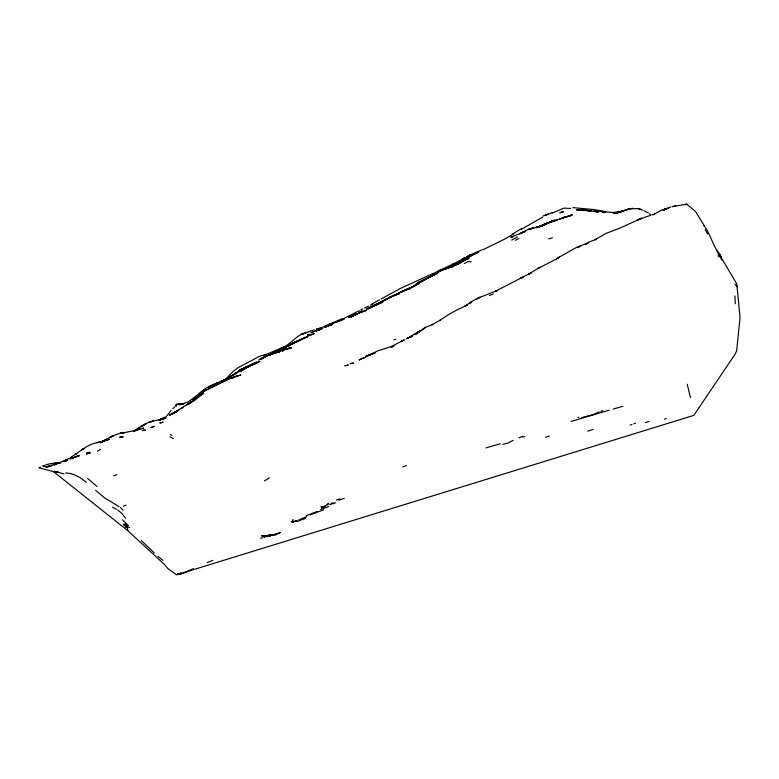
<?xml version="1.0" encoding="UTF-8"?>
<svg xmlns="http://www.w3.org/2000/svg" width="779" height="779" viewBox="0 0 779 779"><rect width="100%" height="100%" fill="white"/><g stroke="black" fill="none" stroke-linecap="round" stroke-linejoin="round"><path stroke-width="1.17" d="M43.108 465.414L42.962 466.339L44.88 465.978L43.799 465.852M176.346 404.32L180.816 404.165L176.346 404.32L175.431 406.132M180.786 573.558L177.145 574.055L179.306 574.181L181.02 572.672M165.674 417.408L171.176 410.358M327.384 504.967L328.757 503.273L323.256 507.333L321.201 506.632L323.256 507.333L325.194 505.999L321.299 507.957M199.015 394.116C204.108 388.263 211.372 384.729 218.763 382.693M211.518 385.693L208.197 387.416L217.545 382.625L226.884 379.149L221.353 381.321L224.936 379.86L232.94 371.632L238.14 367.61L253.146 359.752M199.765 393.492L204.166 389.977L188.158 401.964L179.443 404.798L184.078 403.649L177.261 404.535L175.976 405.479L176.658 406.171M172.743 408.761L174.671 406.959M201.849 392.304L202.939 391.36L198.664 394.943L204.77 390.318L192.764 400.055L202.667 391.701L212.91 386.384L207.37 389.782M511.745 240.039L517.383 236.972M192.851 401.419L199.278 396.316L186.522 404.983L192.179 401.711L195.889 399.091L169.286 415.528M417.856 283.712L408.78 289.048L410.533 288.249L406.891 289.661L414.038 286.351L420.679 281.891L414.671 285.776M416.356 284.715L413.892 286.263L420.718 281.959M201.352 392.811L206.406 390.094M189.316 403.882L190.738 402.665L188.557 404.262M519.048 437.876L522.524 436.289M233.379 375.069L234.245 374.339M416.872 284.354L420.874 281.17L431.42 275.795M228.899 377.445L223.992 380.434L242.035 369.042L256.495 362.04L243.214 368.642M462.103 260.42L463.729 259.164L455.861 264.733M481.948 249.903L469.007 255.395L459.444 262.221L460.457 261.627L451.314 266.564M97.472 451.245L100.433 449.298M461.158 261.121L463.437 259.358L461.811 260.566M402.762 340.433L401.175 341.601L403.649 340.141M228.198 377.922L226.562 378.945L244.966 367.698L259.904 361.368L245.804 367.094L238.296 371.534L240.984 369.918L239.124 370.931M467.069 256.768L469.795 255.015L464.45 258.686M234.206 374.485L242.269 369.149M173.96 413.152L175.557 412.033L173.766 413.123M172.792 413.951L175.557 412.033M512.592 234.012L521.258 228.792M466.329 257.245L459.591 261.958L467.682 256.71L454.508 264.996L457 263.448L455.267 264.509M70.314 458.588L72.428 457.176L69.672 458.889M417.32 284.247L421.439 281.443L416.015 284.121L421.458 281.297M462.22 261.267L460.564 262.367L464.878 259.534L462.22 261.267L463.184 260.634M419.784 282.573L418.089 283.702L423.094 280.343L422.267 280.868M343.179 318.825L359.109 310.694M666.298 208.509L663.299 210.126L670.855 206.893M264.548 480.886L269.388 477.78M237.498 372.196L234.021 374.378M328.972 324.395L342.429 318.621M416.161 284.822L420.709 281.979M406.434 338.768L412.685 335.837L407.417 338.329L420.144 330.686L416.969 333.178L425.422 327.414L432.92 324.444L432.014 324.746L440.515 320.013L439.804 320.52C448.295 314.239 457.74 309.234 467.4 305.076L464.644 306.313L473.642 300.304L480.107 297.208L476.495 299.029L478.287 298.133M418.527 332.39L417.797 332.867L419.53 331.835M550.334 222.054L552.847 220.438L549.039 222.667M462.463 260.079L465.852 257.985M371.904 304.073L379.324 299.788M472.035 255.152L468.403 257.382L478.803 251.89L473.905 254.12M134.397 430.67L141.574 425.899L149.626 421.848L164.778 418.508M413.892 286.263L414.808 285.708L400.231 292.076L408.556 288.834M414.808 285.708L409.481 288.454M57.49 463.252L56.448 463.904L57.607 463.476M222.2 381.019L227.341 378.458M321.961 327.55L329.887 323.791M463.739 258.044L462.054 259.086L468.228 256.856L466.378 257.489L467.575 257.031M253.691 359.44L258.832 356.548L266.262 354.377L263.214 355.75L283.527 347.103L280.421 348.554L282.339 347.629L281.375 348.145C291.073 344.649 296.429 334.347 306.838 332.429L303.859 333.772M296.38 341.504L286.604 346.509L307.666 336.781L296.78 341.075L280.274 349.722L295.738 342.098L293.849 343.159M389.003 297.929L394.632 294.861L388.809 297.812L391.701 296.565L389.743 297.383M457.205 264.344L458.86 263.341M101.728 442.141L111.816 436.269L118.077 433.845L135.809 430.378L133.394 431.021L143.687 428.08L141.145 428.664M258.628 360.102L265.951 356.354L260.429 359.323M464.946 258.453L462.2 260.118L463.174 259.524M685.442 204.877L686.689 204.117L695.481 211.43L704.391 225.929M452.395 266.905L453.397 266.301M546.283 224.021L547.024 223.583M411.146 337.005L411.925 336.538M177.894 410.562L176.424 411.448L179.199 409.851M102.555 441.683L106.733 439.19L103.227 441.196L105.973 439.648M479.202 297.666L491.335 292.826M135.303 430.524L139.616 427.778L134.66 430.748M459.853 262.718L461.538 261.725M280.742 349.518L279.009 350.384L294.014 343.072M264.441 357.181L261.763 358.827L266.301 356.383L264.441 357.181L265.249 356.831M293.537 343.033L290.061 344.805L293.537 343.033L292.427 343.607M513.789 233.788L504.86 238.987L482.892 249.796M521.209 229.396L542.7 217.098M433.348 274.821L435.208 273.721M422.364 280.829L427.866 277.937M438.032 272.261L442.832 269.651L459.999 263.166L453.894 265.658M437.126 272.728L440.895 270.595L438.996 271.637M452.959 264.12L467.848 256.534M320.734 509.485L328.689 506.506M70.616 457.37L76.634 453.573L75.836 454.138C83.236 448.694 91.104 442.569 100.666 442.199L96.869 442.686L109.459 439.337L101.825 441.859L104.269 440.992M367.376 309.117L369.119 308.114M381.729 302.018L378.136 304.044M383.57 300.996L388.069 298.279L384.368 300.421L387.144 298.98M457.692 263.224L460.457 261.627M280.927 349.469L284.267 347.59L275.688 351.816L280.985 349.605M458.198 263.711L467.721 258.735L451.567 266.642M518.921 238.393L515.396 240.292M247.05 367.532L248.949 366.442M415.265 334.103L416.122 333.607L414.399 334.59M428.654 277.48L435.451 273.926L422.783 280.635L424.73 279.525M423.377 280.45L422.471 280.966L425.13 279.388M421.264 330.793L422.014 330.374M297.841 341.046L295.007 342.604M224.936 379.86L228.335 377.981L224.07 380.366M181.001 408.751L183.503 407.339M354.192 314.95L355.984 313.937M435.373 274.286L433.552 275.318L434.546 274.919M171.244 414.447L174.506 412.403L170.552 414.652L176.784 411.702L169.686 414.788M100.442 442.881L102.955 441.469M279.242 350.414L285.163 346.986L279.651 350.063M58.649 463.038L64.569 460.506M300.081 340.034L305.426 337.141L299.34 340.228M455.024 265.24L457.74 263.73L456.036 264.675M230.613 376.403L232.327 375.449M164.106 417.651L159.724 419.823L162.207 419.063L158.478 419.803M174.866 412.305L177.125 411.059M374.524 305.592L378.078 303.829L376.325 304.784M160.396 419.754L162.392 418.664L159.578 420.144L164.973 417.203L159.578 420.144M549.935 222.181L554.551 220.106L546.517 223.369M426.045 279.086L427.875 278.084M393.931 345.886L391.389 347.268L392.334 346.782M274.49 352.702L276.194 351.777L275.055 352.225M328.368 325.379L341.962 319.624M536.488 227.819L544.414 224.255M64.336 460.886L66.848 459.639M208.967 387.017L218.695 382.528L216.036 383.667L217.838 382.995M408.303 288.717L409.238 288.211L405.771 289.934L407.514 289.087M419.18 331.873L418.099 332.448L419.91 331.611M278.522 350.326L275.688 351.816M456.942 263.692L453.31 265.542L455.14 264.636M101.124 442.287L104.629 440.447M285.056 347.677L286.789 346.772M306.644 516.711L298.883 519.875M205.559 390.143L203.689 391.116L204.468 390.707M316.946 329.205L320.841 327.589M292.096 344.026L293.177 343.471M653.123 214.78L661.459 210.184L668.216 208.236L663.124 210.087M331.26 324.337L333.11 323.382L328.387 325.758L330.306 324.814M663.766 209.658L666.873 208.402L663.766 209.658L664.964 209.035M366.062 309L386.053 299.263L378.029 303.674L390.62 296.789L399.491 293.625L390.717 297.003M464.411 263.448L467.965 261.666L471.217 261.725M401.945 341.007L391.292 346.626L392.1 346.334L378.312 350.677L365.818 356.402L372.128 354.143L367.727 355.691L369.898 355.039M65.095 461.372L65.787 461.022M378.058 303.917L382.752 302.155L368.077 308.727L378.107 303.985L376.296 304.852M543.528 224.751L539.73 226.806L544.521 224.011L565.116 217.214L558.835 219.454M321.678 328.417L319.799 329.361L320.685 328.933M399.325 292.729L395.518 294.647L407.787 289.204L399.325 292.729L401.224 291.833M441.829 270.673L442.647 270.255M377.104 304.073L377.981 303.635L375.254 304.832M489.397 295.553L493.282 293.887M266.837 355.876L259.894 359.216L280.089 349.829M438.577 270.926L440.281 270.079L437.438 271.462L454.128 263.438M452.414 266.632L454.167 265.766M663.62 209.814L665.626 208.811L664.429 209.405M276.876 351.611L277.519 351.3M76.546 456.757L78.426 455.822L70.646 458.646M322.555 328.514L314.687 331.367L318.728 329.692M50.392 463.651L52.242 463.408M360.94 309.789L362.79 308.883M364.65 307.968L368.477 306.079M370.376 305.144L372.274 304.209M65.154 461.158L67.432 460.107L64.891 461.178M450.194 267.09L441.761 270.177L442.832 269.651M325.797 327.014L324.824 327.482L326.722 326.674M285.591 347.317L279.71 349.917M272.105 353.452L275.883 351.942M538.153 227.166L544.54 224.313M540.051 226.348L541.921 225.443L537.997 227.166M381.194 298.902L400.221 288.542L433.932 273.059M298.26 340.871L298.951 340.54L296.049 341.971M528.6 229.211L532.573 228.247L528.6 229.211L519.622 233.846L525.552 231.295L511.394 236.982M65.436 459.912L69.983 458.149M513.215 440.349L508.21 442.949L502.728 444.39M542.544 225.287L539.74 226.562M287.373 346.353L290.314 344.97M278.132 351.874L269.193 355.175L279.291 351.592L276.146 352.342M435.013 272.592L436.824 271.754M353.208 315.232L355.058 314.375M492.192 292.485L496.992 290.81L495.045 291.473L531.599 272.533L528.834 274.179C538.338 267.431 549.341 263.214 559.322 257.226L556.488 258.716L576.557 247.381L588.34 242.756L585.263 244.431L588.7 242.259L596.198 239.25L594.883 239.815L605.848 233.476L619.617 228.228L641.146 218.432L639.247 219.211M577.531 247.556L580.667 246.115L579.43 246.68M64.092 461.499L65.816 460.71M429.667 277.051L432.53 275.756M359.45 311.882L362.245 310.617M428.791 277.519L430.699 276.662M294.589 342.302L297.539 341.017M64.453 461.499L67.783 460.038M270.216 354.688L272.903 353.617M70.47 458.724L74.784 457.263L72.554 457.799M450.126 267.382L455.881 264.889M355.945 314.073L351.222 316.157M270.41 354.406L271.54 353.9M543.518 224.936L540.568 226.231L545.504 224.371L542.437 225.598M71.288 458.51L76.254 456.65L71.98 458.188L73.343 457.604M538.912 226.845L540.821 226.017L537.773 227.283M312.34 330.598L314.219 329.78M285.28 346.811L287.052 346.042L286.419 346.314M423.026 280.625L417.456 282.796L423.133 280.498M443.699 269.777L444.517 269.427M128.077 525.747L125.633 526.789L123.248 524.228L126.714 524.101L128.077 525.747L124.319 525.319L126.714 524.101L122.692 519.866M622.781 211.002L621.136 211.557L630.367 208.655L638.838 208.694M538.493 268.064L537.656 268.424L540.451 267.255M462.531 258.794L467.828 257.187M452.726 266.184L449.726 267.45M305.631 332.847L311.561 330.734M552.204 213.105L553.762 212.453M554.541 212.122L563.889 208.12L570.588 208.412M459.717 262.669L460.905 262.163M428.411 277.899L429.453 277.46M424.195 280.197L425.188 279.778M289.252 345.633L290.022 345.311L286.847 346.353L288.892 345.759M139.85 428.995L134.163 431.108M212.94 560.383L207.156 562.565M350.871 316.995L353.763 315.807L348.885 317.54M113.841 475.891L116.967 474.606M600.911 411.322L602.703 410.582M435.451 273.926L431.517 275.776L437.847 273.254L433.445 274.744L434.38 274.364M265.668 356.354L271.141 354.279M371.778 354.299L368.418 355.331L370.405 355.01M276.272 534.073L280.557 532.33L278.395 533.625L266.593 536.01L261.832 535.816L270.342 536.186L266.837 535.543L263.526 536.322L267.518 536.176L266.837 535.543L269.972 534.784L275.854 534.784L269.972 534.784M193.484 568.573L183.396 573.208L179.306 574.181M402.772 340.55L404.681 339.78M253.993 363.92L247.965 366.997L257.245 362.839L253.993 363.92L256.106 363.218M336.255 500.128L339.956 498.823M452.171 266.428L454.06 265.668M350.277 316.469L353.14 315.329L351.183 316.06M297.422 521.404L305.465 518.347M315.962 331.036L315.067 331.387L321.045 329.137L310.938 332.75L312.944 332.175M637.894 219.746L650.738 215.277M313.343 333.928L310.714 334.96L314.521 333.587M279.642 351.621L280.45 351.31L276.603 352.702L279.642 351.621L278.541 352.05M372.284 354.163L375.381 352.945M344.308 498.307L338.836 500.186M310.285 514.802L323.645 509.807M451.236 266.652L451.986 266.36L441.761 270.177M552.292 212.618L543.002 216.007M348.768 317.637L351.709 316.508M624.135 210.788L628.663 209.025L617.504 212.599M654.526 214.137L652.111 214.838M543.596 225.131L538.523 226.796L544.774 224.742L536.546 227.264M286.175 346.801L288.084 346.071M327.725 326.284L332.575 324.385L328.66 325.7M306.137 515.834L317.121 511.472M545.524 224.079L557.774 219.736M64.53 460.993L66.293 460.34M123.345 506.204L126.062 505.191M402.724 466.942L406.472 465.56M561.893 212.083L559.809 212.852L563.538 211.606L561.386 212.278M319.497 329.644L321.445 328.933M664.974 209.21L666.668 208.616M343.88 318.981L336.061 322.155L344.045 319.234M448.334 268.19L449.444 267.791M349.401 317.053L351.407 316.332M285.318 349.304L291.044 347.765L280.683 350.618L291.56 347.726L285.318 349.304L286.088 349.119M102.994 441.255L100.462 442.17L104.24 440.865M283.877 348.252L282.017 348.895M633.794 423.825L635.674 423.163M556.829 219.999L551.513 221.713L556.625 220.272M598.924 411.925L593.52 414.496L581.816 417.593M620.775 212.161L621.691 211.839M570.978 421.497L609.129 410.153M622.859 406.229L613.209 409.111M318.63 329.916L320.607 329.244M274.568 352.536L275.756 352.137M521.803 232.726L523.692 232.084L522.943 232.337M664.39 419.199L666.269 418.566M649.082 421.4L645.392 422.627M531.862 228.461L533.07 228.052L529.866 228.938M545.67 437.223L549.263 436.074M445.617 269.076L446.718 268.716M587.717 431.167L593.218 429.404M335.691 502.776L329.819 504.646M370.035 307.754L368.146 308.357L370.035 307.783M350.93 316.819L352.877 316.196M630.143 425.061L631.964 424.487M552.418 237.741L548.708 238.851M571.611 215.082L572.409 214.829L568.485 215.968L571.611 215.082L570.442 215.432M510.537 237.342L513.478 236.436L511.608 236.982M538.971 226.553L534.569 227.799M561.133 218.422L565.116 217.214M540.908 225.968L544.044 225.014L530.606 228.792L531.356 228.568M268.083 355.36L267.44 355.555L269.3 355M272.085 353.87L274.023 353.286M49.525 463.875L45.61 464.868M49.759 466.358L51.852 465.774M522.884 437.068L524.705 436.552M566.596 216.718L563.431 217.429L570.345 215.841L567.063 216.62L569.05 216.124L568.339 216.289M622.08 211.236L614.261 213.008M322.165 328.436L318.952 329.293L320.977 328.874M393.911 339.79L395.839 339.284M163.561 418.8L166.024 418.167M77.734 456.124L79.341 455.715L76.975 456.309M485.911 447.915L500.293 443.767M46.896 466.894L48.911 466.397L45.679 467.049M718.189 256.895L720.176 256.408L721.666 260.011M675.802 205.919L672.306 206.63L686.689 204.117M564.59 217.127L569.05 216.124M161 419.316L163.483 418.751M615.916 212.881L617.611 212.521L615.02 213.027M59.457 463.038L58.98 463.135L60.324 462.999M565.817 216.883L567.803 216.474M616.9 212.492L617.835 212.297M331.153 503.322L333.305 502.883M316.216 329.147L318.202 328.748M60.626 462.648L45.854 466.738M119.567 433.484L121.952 433.036M614.748 213.105L617.036 212.716L614.865 213.027M54.014 465.277L54.832 465.141M275.484 533.8L277.957 533.391M59.399 462.823L54.549 463.417L58.123 463.047L54.549 463.417L56.828 463.174M260.595 538.172L262.611 537.89M613.336 213.095L616.072 212.725L613.346 212.998M47.685 466.699L46.389 466.864L48.473 466.689M616.647 213.076L618.292 212.891M613.852 212.278L618.429 212.239M55.806 471.996L58.055 471.87L54.131 471.792L54.598 471.246L54.131 471.792L55.231 472.473L55.163 471.821L57.13 472.191L55.806 471.655L64.053 473.963M178.683 573.772L181.624 573.695M40.391 467.098L38.95 467.77L53.469 471.636L127.717 530.587L164.739 564.785L167.709 568.388L176.482 574.883L693.826 415.373L735.308 353.89L736.632 350.891L740.05 317.647L736.807 283.936L719.465 254.645M52.621 463.33L54.939 463.369M582.234 210.359L590.375 210.671L578.096 209.931L582.234 210.359L580.16 210.213M572.925 207.623L593.647 209.541L605.828 211.625M590.871 210.749L584.893 210.233L590.375 210.671M613.618 212.54L605.419 211.859M593.822 211.352L598.506 211.761M582.994 209.911L579.479 209.629L583.588 209.96M591.573 210.924L586.236 210.34L588.203 210.7M600.21 211.343L601.963 211.518M597.717 211.732L591.865 211.051M65.728 472.941L70.86 473.593L74.891 475.054L80.295 477.751L86.323 482.357M594.27 211.236L596.957 211.567L595.039 211.255M602.362 212.122L605.059 212.463M595.916 211.275L597.775 211.518L596.636 211.323M577.872 417.281L578.885 417.447M129.528 527.441L125.633 526.789L127.552 528.162L127.717 530.587M603.374 212.492L604.407 212.667L602.196 212.063M598.847 211.878L596.198 211.421L598.077 211.8M638.283 208.597L642.782 210.155M596.471 211.109L598.924 211.576M639.929 209.064L641.049 209.454M169.929 436.902L173.405 438.655M643.921 210.729L648.371 212.979M157.923 556.264L162.967 560.403M261.832 535.816L264.899 537.559M112.497 507.119L116.285 509.291M170.212 434.37L171.857 435.354M119.109 506.691L104.347 497.684L95.661 490.4M649.413 213.865L650.855 214.78M154.3 552.934L141.418 540.665M117.707 510.011L121.67 513.244L125.477 518.113M87.608 478.433L97.073 486.544M720.176 256.408L718.238 254.665L721.354 257.352L720.147 254.811L718.053 253.282L720.702 256.048L719.514 253.652L716.398 250.4M120.511 507.45L123.101 510.255M734.879 284.082L737.294 286.76M703.865 225.511C710.273 233.642 712.298 244.1 718.17 252.464M705.18 229.727L707.721 233.788M687.244 384.261L690.437 397.563M734.918 295.971L735.269 303.722M292.144 521.258L292.057 522.212L296.848 520.723L292.057 522.212L293.089 519.71L292.144 521.258M202.034 394.31L198.411 396.959L203.835 393.171L202.034 394.31M418.576 331.844L415.343 334.425L418.576 331.844M424.555 328.027L422.968 329.322L425.422 327.414L424.555 328.027M194.779 399.685L190.68 402.49L194.779 399.685M144.086 424.711L141.155 426.765L146.218 423.591L144.086 424.711M415.48 284.978L414.632 285.542L417.193 283.946L415.48 284.978M469.883 303.109L468.997 303.703L471.577 302.038L469.883 303.109M240.234 369.752L239.357 370.317L242.074 368.603L240.234 369.752M209.94 388.127L209.045 388.702L227.614 379.568L209.94 388.127M462.707 260.371L460.009 261.997L462.707 260.371M203.884 390.298L203.241 390.698L205.627 389.237L203.884 390.298M244.363 369.042L239.805 371.739L248.082 366.938L244.363 369.042M84.083 448.49L81.824 449.795L84.083 448.49M381.535 301.697L378.896 303.197L381.525 301.746M434.361 274.471L431.527 276.019L434.361 274.471M111.056 436.766L109.586 437.574L113.364 435.704L111.056 436.766M640.309 218.802L638.517 219.775L641.682 218.188L640.309 218.802M361.953 358.515L358.983 359.986L365.974 357.133L361.953 358.515M308.318 335.661L307.238 336.197L310.198 334.843L308.318 335.661M355.516 314.755L354.552 315.222L357.415 313.995L355.516 314.755M545.943 214.936L545.466 215.16L548.319 214.235L545.943 214.936M402.11 291.385L401.214 291.784L402.11 291.385M467.225 259.027L465.998 259.563L469.016 258.414L467.225 259.027M364.825 310.938L363.832 311.366L366.656 310.169L356.11 314.103L364.825 310.938M308.523 334.532L307.442 334.98L309.409 334.22L308.523 334.532M154.164 426.395L151.029 427.564L154.164 426.395M236.144 376.306L232.278 377.63L236.144 376.306M233.106 377.348L227.108 379.246L233.106 377.348M553.966 220.778L545.446 223.846L553.966 220.778M523.342 277.158L520.411 278.23L523.342 277.158M228.305 378.857L224.274 380.279L232.6 377.757L228.305 378.857M55.747 464.255L55.056 464.508L56.555 463.963L55.747 464.255M237.692 375.799L235.355 376.578L240.974 375.04L237.692 375.799M302.057 334.113L300.889 334.512L304.092 333.451L302.057 334.113M90.14 452.852L86.596 453.933L90.14 452.852M282.767 350.725L281.93 350.969L283.907 350.384L282.767 350.725M151.116 421.673L149.782 422.043L153.512 421.03L151.116 421.673M348.067 365.078L344.941 365.74L348.067 365.078M89.429 452.336L86.644 452.979L89.429 452.336M161.039 422.637L159.753 422.958L163.152 422.189L161.039 422.637M143.404 430.261L142.216 430.553L145.576 430.144L143.404 430.261M353.374 363.102L350.219 363.666L353.374 363.102M231.684 377.961L230.516 378.214L233.788 377.523L231.684 377.961M630.912 208.597L629.763 208.782L632.684 208.363L630.912 208.597M122.878 432.929L120.502 433.309L124.299 432.803L122.878 432.929M619.811 212.151L618.701 212.307L619.811 212.151M121.115 437.097L119.635 437.223L123.199 436.941L121.115 437.097M577.317 209.794L576.567 209.794L581.475 210.252L577.317 209.794M597.376 211.732L594.62 211.411L597.376 211.732"/></g></svg>
